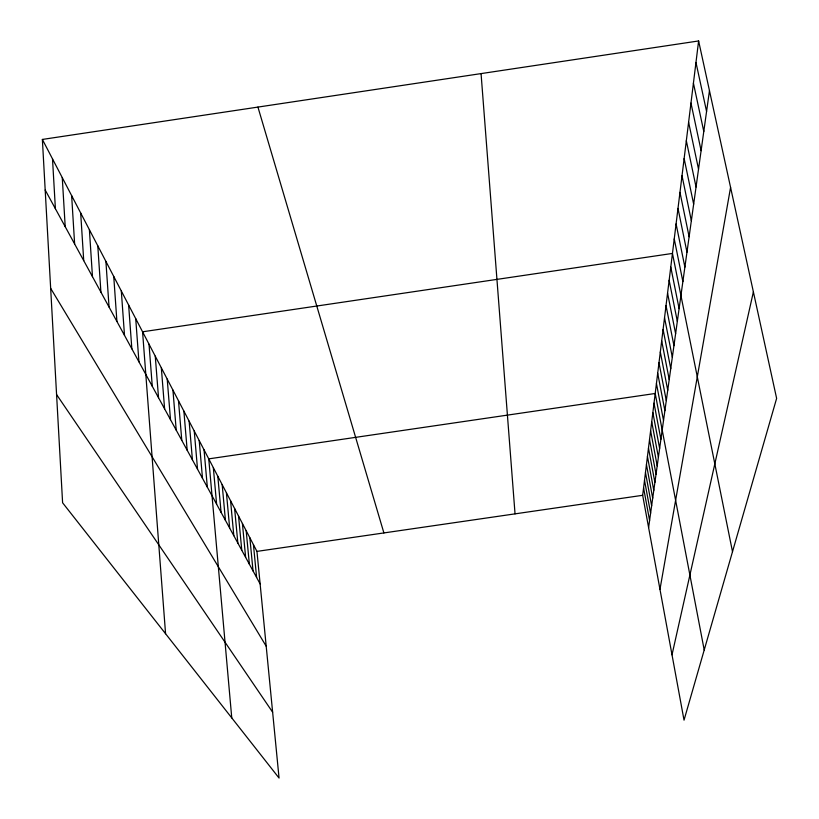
<?xml version="1.0" encoding="UTF-8"?>
<svg xmlns="http://www.w3.org/2000/svg" width="819" height="819" viewBox="0 0 819 819"><rect width="100%" height="100%" fill="white"/><g stroke="black" fill="none" stroke-linecap="round" stroke-linejoin="round"><path stroke-width="1.23" d="M698.617 40.95L776.627 398.382L684.029 720.147L642.669 495.3L698.617 40.95L42.373 139.435L62.602 502.784L279.054 778.05L256.951 551.392L42.373 139.435M648.607 527.559L709.469 90.674M659.971 589.363L730.579 187.377M672.01 654.811L753.388 291.881M256.951 551.392L642.669 495.3M56.583 394.563L272.635 712.202M50.665 288.339L266.195 646.211M45.188 190.008L260.125 583.906M257.934 107.084L383.896 532.934M695.976 62.469L706.572 111.466M693.427 83.169L703.787 131.45M690.97 103.081L701.115 150.676M688.605 122.256L698.535 169.175M686.332 140.745L696.048 186.998M684.141 158.558L693.662 204.187M682.022 175.757L691.349 220.751M679.975 192.363L689.117 236.752M677.999 208.405L686.967 252.201M676.095 223.915L684.889 267.127M674.242 238.913L682.872 281.562M732.503 551.709L672.46 253.429L142.567 331.797L165.571 633.732M670.771 267.076L679.105 308.65M669.143 280.313L677.333 321.376M667.567 293.151L675.614 333.712M666.031 305.61L673.945 345.69M664.537 317.711L672.327 357.309M663.093 329.463L670.751 368.601M661.691 340.888L669.225 379.566M660.319 351.986L667.741 390.223M658.988 362.786L666.297 400.583M657.698 373.29L664.885 410.667M656.439 383.517L663.523 420.475M704.217 650.01L655.21 393.478L208.753 458.865L231.757 717.894M654.012 403.183L660.892 439.322M652.856 412.633L659.633 448.382M651.719 421.836L658.404 457.207M650.614 430.814L657.207 465.816M649.528 439.578L656.039 474.201M648.484 448.116L654.893 482.391M647.45 456.459L653.787 490.376M646.447 464.598L652.702 498.167M645.474 472.543L651.637 505.773M644.512 480.313L650.603 513.206M643.58 487.889L649.59 520.464M253.44 544.645L256.623 577.497M249.846 537.755L253.04 570.935M246.171 530.702L249.375 564.219M242.414 523.474L245.628 557.34M238.554 516.072L241.779 550.296M234.613 508.497L237.848 543.079M230.569 500.737L233.814 535.687M226.423 492.782L229.668 528.101M222.174 484.623L225.43 520.331M217.813 476.259L221.079 512.356M213.339 467.669L216.615 504.176M204.044 449.826L207.33 487.151M199.212 440.54L202.498 478.296M194.246 430.999L197.533 469.195M189.138 421.191L192.424 459.838M183.886 411.118L187.172 450.225M178.491 400.747L181.777 440.325M172.932 390.09L176.218 430.139M167.219 379.115L170.495 419.656M161.333 367.813L164.609 408.855M481.06 73.597L515.038 513.861M155.262 356.163L158.538 397.727M149.017 344.164L152.273 386.251M135.719 318.632L138.943 361.834M128.634 305.047L131.849 348.822M121.314 290.991L124.508 335.38M113.749 276.464L116.912 321.457M105.907 261.425L109.06 307.053M97.799 245.843L100.911 292.127M89.394 229.709L92.475 276.668M80.682 212.991L83.722 260.616M71.642 195.628L74.631 243.97M62.264 177.621L65.203 226.679M52.508 158.896L55.395 208.702"/></g></svg>
